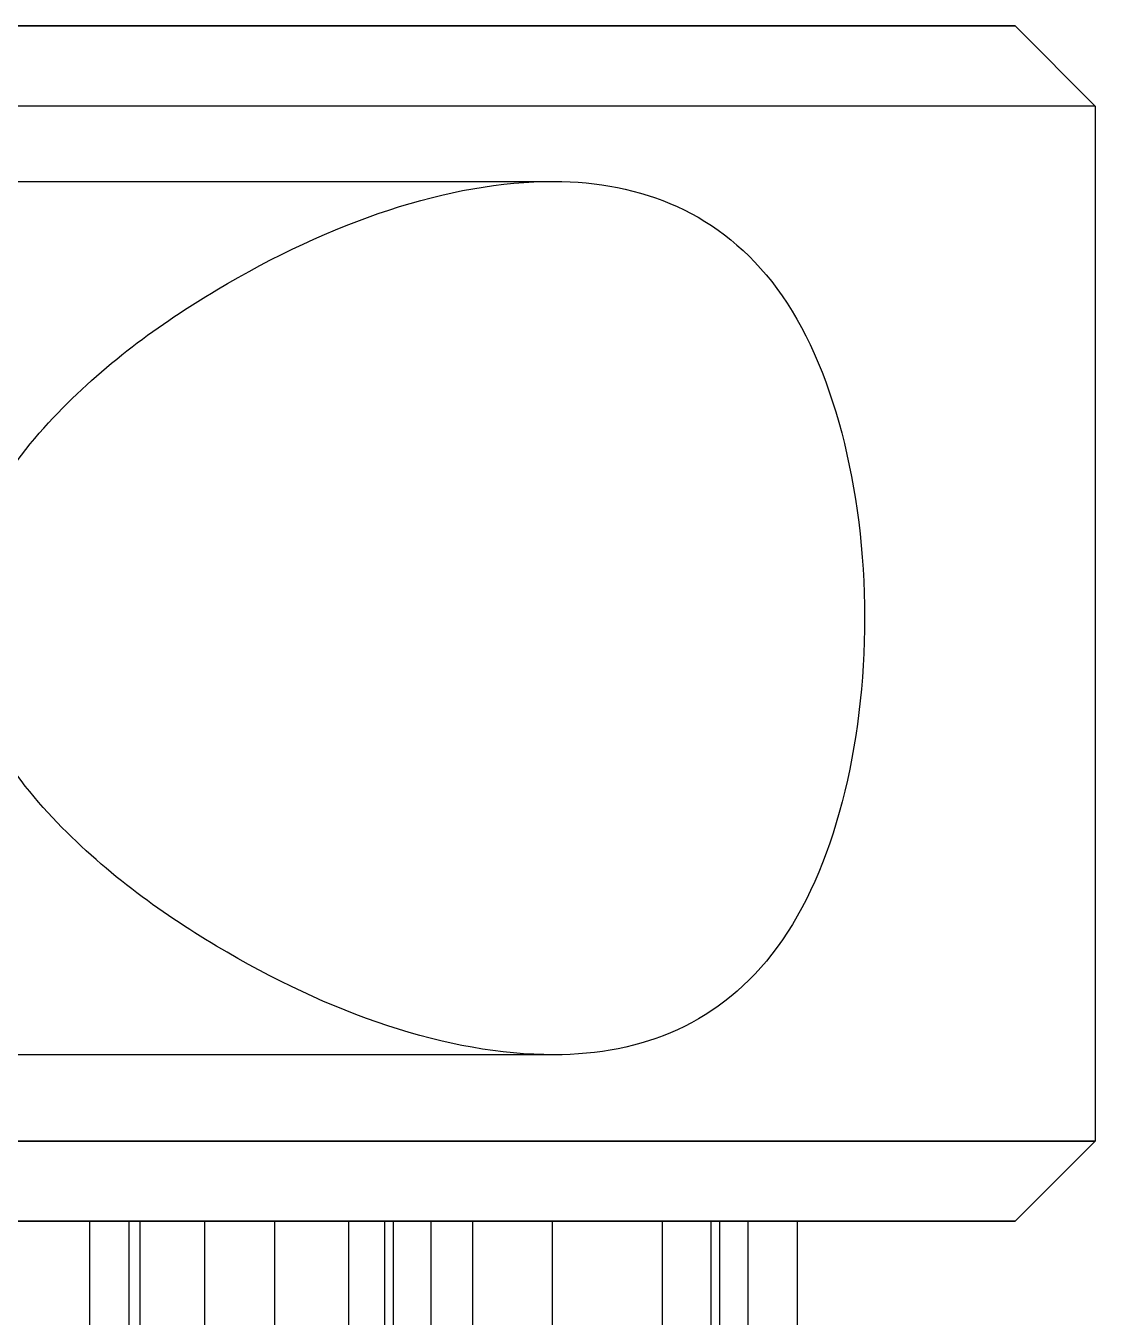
# Model space of a CAD drawing. Header units: inches. Extents: x -3.4 to 11, y -3.7 to 6.8.
# Drawn here: x 1.0649 to 1.2608, y 2.0615 to 2.2981 of the extents above; entities that cross this region are included whole.
import ezdxf

# ---------------------------------------------------------------- set-up
doc = ezdxf.new("R2010")
doc.units = ezdxf.units.IN
doc.header["$MEASUREMENT"] = 0
doc.layers.add('59', color=7, linetype='Continuous')
doc.layers.add('62', color=7, linetype='Continuous')

# ---------------------------------------------------------------- blocks, each defined once
blk = doc.blocks.new('60635K860_HIGH-MISALIGNMENT FLEXIBLE SHAFT COUPLING')
at = {"layer": '59', "color": 0}
for p, q in [((4.9104, 5.5549), (4.9104, 5.5549, -3.175)), ((5.5354, 4.908, -3.175), (5.5354, 4.908)), ((7.3393, 2.5927, -3.175), (7.7394, -2.4322, -3.175)), ((7.3393, 2.5927, -3.175), (7.3393, 2.5927)), ((6.2639, -2.0267, -3.175), (6.4593, 2.2843, -3.175)), ((6.4593, 2.2843), (6.4593, 2.2843, -3.175)), ((5.2111, 2.0436, -3.175), (5.2111, 2.0436)), ((6.2639, -2.0267, -3.175), (6.2639, -2.0267)), ((7.7394, -2.4322), (7.7394, -2.4322, -3.175)), ((4.8603, -2.7766), (4.8603, -2.7766, -3.175)), ((5.8821, -2.8202), (5.8821, -2.8202, -3.175)), ((7.9678, -3.0264, -3.175), (7.9678, -3.0264)), ((6.0904, -3.9009, 0.8068), (6.0904, -3.9009, -3.175)), ((7.5662, -3.9009, -3.175), (7.5662, -3.9009, 0.8068)), ((4.6749, -4.608, -3.175), (4.6749, -4.608)), ((6.8283, -5.3373, -3.175), (6.8283, -5.3373, 0.8068))]:
    blk.add_line(p, q, dxfattribs=at)
at = {"layer": '59', "color": 0, "extrusion": (1.41791e-15, -6.83749e-15, -1)}
blk.add_arc((-2.5968, 5.0751, 3.175), 2.3628, 93.19293, 168.28446, dxfattribs=at)
at = {"layer": '59', "color": 0}
for centre, radius, start, end in [((5.7345, 5.7258, -3.175), 0.8417, 191.71554, 256.31963), ((5.8129, 2.2796, -3.175), 0.6464, 0.41298, 201.41348), ((5.1428, -1.9759, -3.175), 1.1223, 311.2052, 357.40478), ((8.8581, -2.3431, -3.175), 1.1223, 184.55213, 217.5043), ((6.8283, -3.9009, -3.175), 2.2665, 150.26144, 198.17822), ((6.8283, -3.9009, -3.175), 1.4364, 131.2052, 270), ((6.8283, -3.9009, -3.175), 1.4364, 270, 37.5043), ((6.8283, -3.9009, -3.175), 0.7379, 0, 180), ((6.8283, -3.9009, -3.175), 0.7379, 180, 0), ((2.4301, -5.3451, -3.175), 2.3628, 270, 18.17822)]:
    blk.add_arc(centre, radius, start, end, dxfattribs=at)
at = {"layer": '59', "color": 0, "extrusion": (-5.78683e-17, -6.98272e-15, -1)}
blk.add_arc((-4.9766, 2.6122, 3.175), 2.3628, 103.68037, 180.47482, dxfattribs=at)
at = {"layer": '59', "color": 0, "extrusion": (-3.46385e-15, -6.06329e-15, -1)}
blk.add_arc((0, 0, 3.175), 5.5975, 158.58652, 209.73856, dxfattribs=at)
blk = doc.blocks.new('60635K103_HIGH-MISALIGNMENT FLEXIBLE SHAFT COUPLING')
at = {"layer": '62', "color": 0}
for p, q in [((6.8073, 6.3754, -3.1496), (3.1496, 6.3754, -3.1496)), ((3.1496, 6.3754, -7.2136), (6.8073, 6.3754, -7.2136)), ((8.9535, 0, -7.9375), (9.3266, 0, -7.5644)), ((8.9535, 0, -2.3749), (9.3266, 0, -2.748)), ((9.3266, 0, -7.5644), (9.3266, 0, -2.748)), ((6.02, -3.95, -2.3749), (6.02, -3.95, 1.7363)), ((7.58, -3.95, 1.7363), (7.58, -3.95, -2.3749))]:
    blk.add_line(p, q, dxfattribs=at)
for centre, radius, start, end in [((0, 0, -2.748), 9.3266, 0, 88.29111), ((0, 0, -7.5644), 9.3266, 0, 88.29111), ((0, 0, -7.9375), 8.9535, 0, 88.21989), ((0, 0, -2.748), 9.3266, 180, 0), ((0, 0, -7.9375), 8.9535, 180, 0), ((6.8, -3.95, -2.3749), 0.78, 0, 180)]:
    blk.add_arc(centre, radius, start, end, dxfattribs=at)
at = {"layer": '62', "color": 0, "extrusion": (1.6644e-30, -6.98296e-15, -1)}
blk.add_arc((0, 0, 2.3749), 8.9535, 91.78011, 180, dxfattribs=at)
at = {"layer": '62', "color": 0, "extrusion": (7.99017e-32, 6.98296e-15, -1)}
blk.add_arc((0, 0, 7.5644), 9.3266, 180, 0, dxfattribs=at)
at = {"layer": '62', "color": 0, "extrusion": (-7.91416e-31, 6.98296e-15, -1)}
blk.add_arc((0, 0, 2.3749), 8.9535, 180, 0, dxfattribs=at)
at = {"layer": '62', "color": 0, "extrusion": (0, 6.98296e-15, -1)}
blk.add_arc((-6.8, -3.95, 2.3749), 0.78, 180, 0, dxfattribs=at)
at = {"layer": '62', "color": 0}
for points, knots in [([(6.8073, 6.3754, -3.1496), (6.3126, 6.9036, -3.1496), (5.767, 7.3577, -3.3395), (4.9724, 7.897, -3.8137), (4.7065, 8.0562, -4.0066), (4.2432, 8.3096, -4.4999), (4.0369, 8.4076, -4.8232), (4.0378, 8.4072, -5.5423), (4.2454, 8.3085, -5.8664), (4.7097, 8.0544, -6.3592), (4.9721, 7.8973, -6.5495), (5.773, 7.3535, -7.0269), (6.3189, 6.8969, -7.2136), (6.8073, 6.3754, -7.2136)], [0, 0, 0, 0, 0.25, 0.25, 0.375, 0.375, 0.5, 0.5, 0.625, 0.625, 0.75, 0.75, 1, 1, 1, 1]), ([(6.8073, 6.3754, -7.2136), (7.2136, 5.9416, -7.2136), (7.5857, 5.4474, -7.0673), (8.1063, 4.6373, -6.3632), (8.2529, 4.3445, -5.786), (8.254, 4.3423, -4.5845), (8.1102, 4.6309, -4.0069), (7.585, 5.4487, -3.2936), (7.2188, 5.936, -3.1496), (6.8073, 6.3754, -3.1496)], [0, 0, 0, 0, 0.25, 0.25, 0.5, 0.5, 0.75, 0.75, 1, 1, 1, 1])]:
    blk.add_open_spline(points, degree=3, knots=knots, dxfattribs=at)

msp = doc.modelspace()

# ---------------------------------------------------------------- block references
at = {"color": 0, "extrusion": (0, -1, 0), "xscale": 0.03937007874015748, "yscale": 0.03937007874015748, "zscale": 0.03937007874015748}
for name, p in [('60635K103_HIGH-MISALIGNMENT FLEXIBLE SHAFT COUPLING', (0.89365, 2.44215, -1.98561)), ('60635K860_HIGH-MISALIGNMENT FLEXIBLE SHAFT COUPLING', (0.89254, 2.44022, -1.95411))]:
    msp.add_blockref(name, p, dxfattribs=at)

doc.saveas('drawing.dxf')
